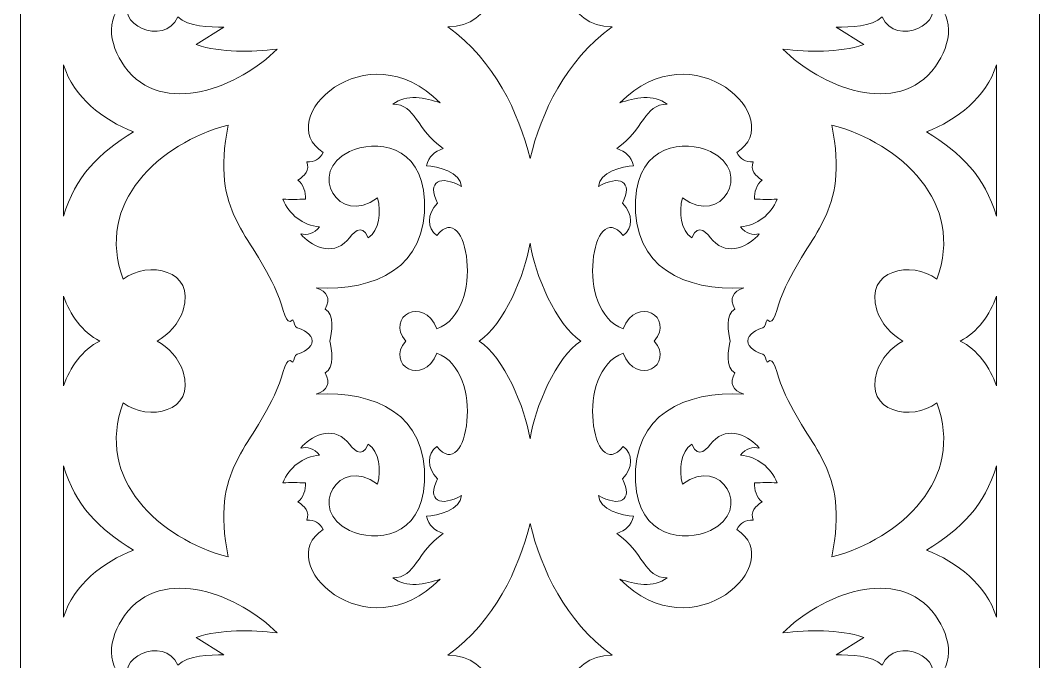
# Model space of a CAD drawing. Header units: millimetres. Extents: x -93.1 to -63.1, y -75.5 to -5.5.
# Drawn here: x -93.09 to -63.09, y -49.91 to -31.03 of the extents above; entities that cross this region are included whole.
import ezdxf

# ---------------------------------------------------------------- set-up
doc = ezdxf.new("R2010")
doc.units = ezdxf.units.MM
doc.header["$MEASUREMENT"] = 0
doc.layers.add('Layer 1', color=7, linetype='Continuous')

msp = doc.modelspace()

# ---------------------------------------------------------------- linework, layer by layer
at = {"layer": 'Layer 1', "color": 250, "lineweight": 9}
for points, knots in [([(-93.086, -5.4658), (-93.086, -5.4658), (-63.0861, -5.4658), (-63.0861, -5.4658), (-63.0861, -5.4658), (-63.0861, -5.4658), (-63.0861, -75.4658), (-63.0861, -75.4658), (-63.0861, -75.4658), (-63.0861, -75.4658), (-93.086, -75.4658), (-93.086, -75.4658), (-93.086, -75.4658), (-93.086, -75.4658), (-93.086, -5.4658), (-93.086, -5.4658)], [0, 0, 0, 0, 0.2, 0.2, 0.2, 0.2, 0.4, 0.4, 0.4, 0.4, 0.6, 0.6, 0.6, 0.6, 1, 1, 1, 1]), ([(-78.086, -35.0948), (-78.4311, -33.7159), (-79.1081, -32.2494), (-80.5019, -31.2134), (-80.5019, -31.2134), (-79.1444, -31.1976), (-78.8156, -29.6893), (-80.0495, -29.3704), (-80.0495, -29.3704), (-80.4995, -29.2541), (-80.9281, -29.6499), (-81.0249, -30.0756), (-81.0249, -30.0756), (-82.8251, -29.0239), (-80.3049, -25.633), (-79.5068, -24.7686), (-79.5068, -24.7686), (-79.4166, -25.2468), (-79.1895, -25.7148), (-78.6352, -25.7148), (-78.6352, -25.7148), (-78.6352, -23.9462), (-78.388, -24.4963), (-78.086, -23.6039), (-78.086, -23.6039), (-77.7841, -24.4963), (-77.5369, -23.9462), (-77.5369, -25.7148), (-77.5369, -25.7148), (-76.9826, -25.7148), (-76.7555, -25.2468), (-76.6653, -24.7686), (-76.6653, -24.7686), (-75.8672, -25.633), (-73.347, -29.0239), (-75.1472, -30.0756), (-75.1472, -30.0756), (-75.244, -29.6499), (-75.6726, -29.2541), (-76.1226, -29.3704), (-76.1226, -29.3704), (-77.3565, -29.6893), (-77.0277, -31.1976), (-75.6702, -31.2134), (-75.6702, -31.2134), (-77.064, -32.2494), (-77.741, -33.7159), (-78.086, -35.0948)], [0, 0, 0, 0, 0.0769231, 0.0769231, 0.0769231, 0.0769231, 0.1538462, 0.1538462, 0.1538462, 0.1538462, 0.2307692, 0.2307692, 0.2307692, 0.2307692, 0.3076923, 0.3076923, 0.3076923, 0.3076923, 0.3846154, 0.3846154, 0.3846154, 0.3846154, 0.4615385, 0.4615385, 0.4615385, 0.4615385, 0.5384615, 0.5384615, 0.5384615, 0.5384615, 0.6153846, 0.6153846, 0.6153846, 0.6153846, 0.6923077, 0.6923077, 0.6923077, 0.6923077, 0.7692308, 0.7692308, 0.7692308, 0.7692308, 0.8461538, 0.8461538, 0.8461538, 0.8461538, 1, 1, 1, 1]), ([(-88.4539, -30.9253), (-88.1402, -31.2196), (-87.5059, -31.2252), (-87.0948, -31.2253), (-87.0948, -31.2253), (-87.0948, -31.2253), (-87.9133, -31.7395), (-87.9133, -31.7395), (-87.9133, -31.7395), (-87.1488, -31.9859), (-86.3146, -31.9626), (-85.5268, -31.8697), (-85.5268, -31.8697), (-86.6037, -32.969), (-88.912, -33.9194), (-90.0194, -32.3846), (-90.0194, -32.3846), (-90.4969, -31.7229), (-90.6396, -30.8025), (-89.8155, -30.3611), (-89.8155, -30.3611), (-90.4052, -31.1301), (-88.8472, -31.8162), (-88.4539, -30.9253)], [0, 0, 0, 0, 0.1428571, 0.1428571, 0.1428571, 0.1428571, 0.2857143, 0.2857143, 0.2857143, 0.2857143, 0.4285714, 0.4285714, 0.4285714, 0.4285714, 0.5714286, 0.5714286, 0.5714286, 0.5714286, 0.7142857, 0.7142857, 0.7142857, 0.7142857, 1, 1, 1, 1]), ([(-67.7181, -30.9253), (-68.0319, -31.2196), (-68.6662, -31.2252), (-69.0773, -31.2253), (-69.0773, -31.2253), (-69.0773, -31.2253), (-68.2587, -31.7395), (-68.2587, -31.7395), (-68.2587, -31.7395), (-69.0233, -31.9859), (-69.8575, -31.9626), (-70.6453, -31.8697), (-70.6453, -31.8697), (-69.5684, -32.969), (-67.2601, -33.9194), (-66.1527, -32.3846), (-66.1527, -32.3846), (-65.6751, -31.7229), (-65.5325, -30.8025), (-66.3566, -30.3611), (-66.3566, -30.3611), (-65.7669, -31.1301), (-67.3249, -31.8162), (-67.7181, -30.9253)], [0, 0, 0, 0, 0.1428571, 0.1428571, 0.1428571, 0.1428571, 0.2857143, 0.2857143, 0.2857143, 0.2857143, 0.4285714, 0.4285714, 0.4285714, 0.4285714, 0.5714286, 0.5714286, 0.5714286, 0.5714286, 0.7142857, 0.7142857, 0.7142857, 0.7142857, 1, 1, 1, 1]), ([(-83.9745, -40.4659), (-83.9204, -40.6799), (-83.8301, -41.2801), (-84.119, -41.4007), (-84.119, -41.4007), (-83.9483, -41.7339), (-84.0491, -41.9076), (-84.3785, -42.0337), (-84.3785, -42.0337), (-82.6478, -41.9322), (-81.1016, -42.6221), (-81.194, -44.6075), (-81.194, -44.6075), (-81.2719, -46.2815), (-82.6403, -46.393), (-83.4029, -46.0411), (-83.4029, -46.0411), (-84.6546, -45.4635), (-83.7259, -43.8118), (-82.575, -44.6787), (-82.575, -44.6787), (-82.457, -44.232), (-82.5238, -43.7422), (-82.8452, -43.5012), (-82.8452, -43.5012), (-83.0475, -43.9897), (-83.3006, -43.6195), (-83.4688, -43.4292), (-83.4688, -43.4292), (-83.9069, -42.9331), (-84.565, -43.2822), (-84.8358, -43.6189), (-84.8358, -43.6189), (-84.6378, -43.5794), (-84.4439, -43.6162), (-84.2828, -43.8239), (-84.2828, -43.8239), (-84.7653, -43.877), (-85.1867, -44.1842), (-85.3592, -44.6418), (-85.3592, -44.6418), (-85.1359, -44.6298), (-84.9146, -44.6364), (-84.6911, -44.6424), (-84.6911, -44.6424), (-84.6911, -44.8518), (-84.7453, -45.0667), (-84.9183, -45.2059), (-84.9183, -45.2059), (-84.7181, -45.3236), (-84.5575, -45.498), (-84.6571, -45.7409), (-84.6571, -45.7409), (-84.4216, -45.739), (-84.2824, -45.8095), (-84.1717, -46.0183), (-84.1717, -46.0183), (-85.7068, -46.9905), (-82.8904, -49.6767), (-80.7308, -47.4743), (-80.7308, -47.4743), (-81.16, -47.6364), (-81.7311, -47.7415), (-82.1228, -47.4391), (-82.1228, -47.4391), (-81.4335, -47.4391), (-81.4414, -46.6693), (-80.6395, -46.1362), (-80.6395, -46.1362), (-80.907, -46.0319), (-81.0603, -45.916), (-81.1359, -45.6241), (-81.1359, -45.6241), (-80.8179, -45.6241), (-80.1159, -45.4266), (-80.1022, -45.0132), (-80.1022, -45.0132), (-80.7099, -45.3641), (-81.1415, -45.1767), (-80.8042, -44.5232), (-80.8042, -44.5232), (-81.1347, -44.2091), (-81.1183, -43.7794), (-80.8262, -43.571), (-80.8262, -43.571), (-79.9265, -44.7222), (-79.366, -41.3427), (-80.8295, -40.8282), (-80.8295, -40.8282), (-81.2153, -41.819), (-82.3548, -41.1754), (-81.7415, -40.4659), (-81.7415, -40.4659), (-82.3548, -39.7563), (-81.2153, -39.1126), (-80.8295, -40.1034), (-80.8295, -40.1034), (-79.366, -39.5889), (-79.9265, -36.2094), (-80.8262, -37.3606), (-80.8262, -37.3606), (-81.1183, -37.1521), (-81.1347, -36.7225), (-80.8042, -36.4085), (-80.8042, -36.4085), (-81.1415, -35.7549), (-80.7099, -35.5675), (-80.1022, -35.9185), (-80.1022, -35.9185), (-80.1159, -35.5051), (-80.8179, -35.3075), (-81.1359, -35.3075), (-81.1359, -35.3075), (-81.0603, -35.0156), (-80.907, -34.8998), (-80.6395, -34.7955), (-80.6395, -34.7955), (-81.4414, -34.2624), (-81.4335, -33.4924), (-82.1228, -33.4924), (-82.1228, -33.4924), (-81.7311, -33.1901), (-81.16, -33.2953), (-80.7308, -33.4574), (-80.7308, -33.4574), (-82.8904, -31.2549), (-85.7068, -33.9411), (-84.1717, -34.9134), (-84.1717, -34.9134), (-84.2824, -35.122), (-84.4216, -35.1927), (-84.6571, -35.1908), (-84.6571, -35.1908), (-84.5575, -35.4336), (-84.7181, -35.608), (-84.9183, -35.7258), (-84.9183, -35.7258), (-84.7453, -35.8649), (-84.6911, -36.0798), (-84.6911, -36.2892), (-84.6911, -36.2892), (-84.9146, -36.2953), (-85.1359, -36.3018), (-85.3592, -36.2898), (-85.3592, -36.2898), (-85.1867, -36.7474), (-84.7653, -37.0546), (-84.2828, -37.1077), (-84.2828, -37.1077), (-84.4439, -37.3155), (-84.6378, -37.3523), (-84.8358, -37.3127), (-84.8358, -37.3127), (-84.565, -37.6495), (-83.9069, -37.9986), (-83.4688, -37.5025), (-83.4688, -37.5025), (-83.3006, -37.3121), (-83.0475, -36.9419), (-82.8452, -37.4304), (-82.8452, -37.4304), (-82.5238, -37.1895), (-82.457, -36.6996), (-82.575, -36.2529), (-82.575, -36.2529), (-83.7259, -37.1198), (-84.6546, -35.4682), (-83.4029, -34.8906), (-83.4029, -34.8906), (-82.6403, -34.5386), (-81.2719, -34.6501), (-81.194, -36.3241), (-81.194, -36.3241), (-81.1016, -38.3095), (-82.6478, -38.9995), (-84.3785, -38.8979), (-84.3785, -38.8979), (-84.0491, -39.024), (-83.9483, -39.1978), (-84.119, -39.5308), (-84.119, -39.5308), (-83.8301, -39.6515), (-83.9204, -40.2518), (-83.9745, -40.4659)], [0, 0, 0, 0, 0.0212766, 0.0212766, 0.0212766, 0.0212766, 0.0425532, 0.0425532, 0.0425532, 0.0425532, 0.0638298, 0.0638298, 0.0638298, 0.0638298, 0.0851064, 0.0851064, 0.0851064, 0.0851064, 0.106383, 0.106383, 0.106383, 0.106383, 0.1276596, 0.1276596, 0.1276596, 0.1276596, 0.1489362, 0.1489362, 0.1489362, 0.1489362, 0.1702128, 0.1702128, 0.1702128, 0.1702128, 0.1914894, 0.1914894, 0.1914894, 0.1914894, 0.212766, 0.212766, 0.212766, 0.212766, 0.2340426, 0.2340426, 0.2340426, 0.2340426, 0.2553191, 0.2553191, 0.2553191, 0.2553191, 0.2765957, 0.2765957, 0.2765957, 0.2765957, 0.2978723, 0.2978723, 0.2978723, 0.2978723, 0.3191489, 0.3191489, 0.3191489, 0.3191489, 0.3404255, 0.3404255, 0.3404255, 0.3404255, 0.3617021, 0.3617021, 0.3617021, 0.3617021, 0.3829787, 0.3829787, 0.3829787, 0.3829787, 0.4042553, 0.4042553, 0.4042553, 0.4042553, 0.4255319, 0.4255319, 0.4255319, 0.4255319, 0.4468085, 0.4468085, 0.4468085, 0.4468085, 0.4680851, 0.4680851, 0.4680851, 0.4680851, 0.4893617, 0.4893617, 0.4893617, 0.4893617, 0.5106383, 0.5106383, 0.5106383, 0.5106383, 0.5319149, 0.5319149, 0.5319149, 0.5319149, 0.5531915, 0.5531915, 0.5531915, 0.5531915, 0.5744681, 0.5744681, 0.5744681, 0.5744681, 0.5957447, 0.5957447, 0.5957447, 0.5957447, 0.6170213, 0.6170213, 0.6170213, 0.6170213, 0.6382979, 0.6382979, 0.6382979, 0.6382979, 0.6595745, 0.6595745, 0.6595745, 0.6595745, 0.6808511, 0.6808511, 0.6808511, 0.6808511, 0.7021277, 0.7021277, 0.7021277, 0.7021277, 0.7234043, 0.7234043, 0.7234043, 0.7234043, 0.7446809, 0.7446809, 0.7446809, 0.7446809, 0.7659574, 0.7659574, 0.7659574, 0.7659574, 0.787234, 0.787234, 0.787234, 0.787234, 0.8085106, 0.8085106, 0.8085106, 0.8085106, 0.8297872, 0.8297872, 0.8297872, 0.8297872, 0.8510638, 0.8510638, 0.8510638, 0.8510638, 0.8723404, 0.8723404, 0.8723404, 0.8723404, 0.893617, 0.893617, 0.893617, 0.893617, 0.9148936, 0.9148936, 0.9148936, 0.9148936, 0.9361702, 0.9361702, 0.9361702, 0.9361702, 0.9574468, 0.9574468, 0.9574468, 0.9574468, 1, 1, 1, 1]), ([(-74.4306, -40.4659), (-73.8173, -41.1754), (-74.9568, -41.819), (-75.3426, -40.8282), (-75.3426, -40.8282), (-76.8061, -41.3427), (-76.2456, -44.7222), (-75.3459, -43.571), (-75.3459, -43.571), (-75.0538, -43.7794), (-75.0374, -44.2091), (-75.3679, -44.5232), (-75.3679, -44.5232), (-75.0306, -45.1767), (-75.4622, -45.3641), (-76.0699, -45.0132), (-76.0699, -45.0132), (-76.0562, -45.4266), (-75.3542, -45.6241), (-75.0362, -45.6241), (-75.0362, -45.6241), (-75.1118, -45.916), (-75.2651, -46.0319), (-75.5326, -46.1362), (-75.5326, -46.1362), (-74.7307, -46.6693), (-74.7386, -47.4391), (-74.0493, -47.4391), (-74.0493, -47.4391), (-74.441, -47.7415), (-75.0121, -47.6364), (-75.4413, -47.4743), (-75.4413, -47.4743), (-73.2817, -49.6767), (-70.4653, -46.9905), (-72.0004, -46.0183), (-72.0004, -46.0183), (-71.8897, -45.8095), (-71.7505, -45.739), (-71.515, -45.7409), (-71.515, -45.7409), (-71.6146, -45.498), (-71.454, -45.3236), (-71.2538, -45.2059), (-71.2538, -45.2059), (-71.4268, -45.0667), (-71.481, -44.8518), (-71.481, -44.6424), (-71.481, -44.6424), (-71.2575, -44.6364), (-71.0362, -44.6298), (-70.8129, -44.6418), (-70.8129, -44.6418), (-70.9854, -44.1842), (-71.4068, -43.877), (-71.8893, -43.8239), (-71.8893, -43.8239), (-71.7282, -43.6162), (-71.5343, -43.5794), (-71.3363, -43.6189), (-71.3363, -43.6189), (-71.6071, -43.2822), (-72.2652, -42.9331), (-72.7033, -43.4292), (-72.7033, -43.4292), (-72.8715, -43.6195), (-73.1246, -43.9897), (-73.3269, -43.5012), (-73.3269, -43.5012), (-73.6483, -43.7422), (-73.7151, -44.232), (-73.5971, -44.6787), (-73.5971, -44.6787), (-72.4462, -43.8118), (-71.5175, -45.4635), (-72.7692, -46.0411), (-72.7692, -46.0411), (-73.5318, -46.393), (-74.9002, -46.2815), (-74.9781, -44.6075), (-74.9781, -44.6075), (-75.0705, -42.6221), (-73.5243, -41.9322), (-71.7936, -42.0337), (-71.7936, -42.0337), (-72.123, -41.9076), (-72.2238, -41.7339), (-72.0531, -41.4007), (-72.0531, -41.4007), (-72.342, -41.2801), (-72.2517, -40.6799), (-72.1976, -40.4659), (-72.1976, -40.4659), (-72.2517, -40.2518), (-72.342, -39.6515), (-72.0531, -39.5308), (-72.0531, -39.5308), (-72.2238, -39.1978), (-72.123, -39.024), (-71.7936, -38.8979), (-71.7936, -38.8979), (-73.5243, -38.9995), (-75.0705, -38.3095), (-74.9781, -36.3241), (-74.9781, -36.3241), (-74.9002, -34.6501), (-73.5318, -34.5386), (-72.7692, -34.8906), (-72.7692, -34.8906), (-71.5175, -35.4682), (-72.4462, -37.1198), (-73.5971, -36.2529), (-73.5971, -36.2529), (-73.7151, -36.6996), (-73.6483, -37.1895), (-73.3269, -37.4304), (-73.3269, -37.4304), (-73.1246, -36.9419), (-72.8715, -37.3121), (-72.7033, -37.5025), (-72.7033, -37.5025), (-72.2652, -37.9986), (-71.6071, -37.6495), (-71.3363, -37.3127), (-71.3363, -37.3127), (-71.5343, -37.3523), (-71.7282, -37.3155), (-71.8893, -37.1077), (-71.8893, -37.1077), (-71.4068, -37.0546), (-70.9854, -36.7474), (-70.8129, -36.2898), (-70.8129, -36.2898), (-71.0362, -36.3018), (-71.2575, -36.2953), (-71.481, -36.2892), (-71.481, -36.2892), (-71.481, -36.0798), (-71.4268, -35.8649), (-71.2538, -35.7258), (-71.2538, -35.7258), (-71.454, -35.608), (-71.6146, -35.4336), (-71.515, -35.1908), (-71.515, -35.1908), (-71.7505, -35.1927), (-71.8897, -35.122), (-72.0004, -34.9134), (-72.0004, -34.9134), (-70.4653, -33.9411), (-73.2817, -31.2549), (-75.4413, -33.4574), (-75.4413, -33.4574), (-75.0121, -33.2953), (-74.441, -33.1901), (-74.0493, -33.4924), (-74.0493, -33.4924), (-74.7386, -33.4924), (-74.7307, -34.2624), (-75.5326, -34.7955), (-75.5326, -34.7955), (-75.2651, -34.8998), (-75.1118, -35.0156), (-75.0362, -35.3075), (-75.0362, -35.3075), (-75.3542, -35.3075), (-76.0562, -35.5051), (-76.0699, -35.9185), (-76.0699, -35.9185), (-75.4622, -35.5675), (-75.0306, -35.7549), (-75.3679, -36.4085), (-75.3679, -36.4085), (-75.0374, -36.7225), (-75.0538, -37.1521), (-75.3459, -37.3606), (-75.3459, -37.3606), (-76.2456, -36.2094), (-76.8061, -39.5889), (-75.3426, -40.1034), (-75.3426, -40.1034), (-74.9568, -39.1126), (-73.8173, -39.7563), (-74.4306, -40.4659)], [0, 0, 0, 0, 0.0212766, 0.0212766, 0.0212766, 0.0212766, 0.0425532, 0.0425532, 0.0425532, 0.0425532, 0.0638298, 0.0638298, 0.0638298, 0.0638298, 0.0851064, 0.0851064, 0.0851064, 0.0851064, 0.106383, 0.106383, 0.106383, 0.106383, 0.1276596, 0.1276596, 0.1276596, 0.1276596, 0.1489362, 0.1489362, 0.1489362, 0.1489362, 0.1702128, 0.1702128, 0.1702128, 0.1702128, 0.1914894, 0.1914894, 0.1914894, 0.1914894, 0.212766, 0.212766, 0.212766, 0.212766, 0.2340426, 0.2340426, 0.2340426, 0.2340426, 0.2553191, 0.2553191, 0.2553191, 0.2553191, 0.2765957, 0.2765957, 0.2765957, 0.2765957, 0.2978723, 0.2978723, 0.2978723, 0.2978723, 0.3191489, 0.3191489, 0.3191489, 0.3191489, 0.3404255, 0.3404255, 0.3404255, 0.3404255, 0.3617021, 0.3617021, 0.3617021, 0.3617021, 0.3829787, 0.3829787, 0.3829787, 0.3829787, 0.4042553, 0.4042553, 0.4042553, 0.4042553, 0.4255319, 0.4255319, 0.4255319, 0.4255319, 0.4468085, 0.4468085, 0.4468085, 0.4468085, 0.4680851, 0.4680851, 0.4680851, 0.4680851, 0.4893617, 0.4893617, 0.4893617, 0.4893617, 0.5106383, 0.5106383, 0.5106383, 0.5106383, 0.5319149, 0.5319149, 0.5319149, 0.5319149, 0.5531915, 0.5531915, 0.5531915, 0.5531915, 0.5744681, 0.5744681, 0.5744681, 0.5744681, 0.5957447, 0.5957447, 0.5957447, 0.5957447, 0.6170213, 0.6170213, 0.6170213, 0.6170213, 0.6382979, 0.6382979, 0.6382979, 0.6382979, 0.6595745, 0.6595745, 0.6595745, 0.6595745, 0.6808511, 0.6808511, 0.6808511, 0.6808511, 0.7021277, 0.7021277, 0.7021277, 0.7021277, 0.7234043, 0.7234043, 0.7234043, 0.7234043, 0.7446809, 0.7446809, 0.7446809, 0.7446809, 0.7659574, 0.7659574, 0.7659574, 0.7659574, 0.787234, 0.787234, 0.787234, 0.787234, 0.8085106, 0.8085106, 0.8085106, 0.8085106, 0.8297872, 0.8297872, 0.8297872, 0.8297872, 0.8510638, 0.8510638, 0.8510638, 0.8510638, 0.8723404, 0.8723404, 0.8723404, 0.8723404, 0.893617, 0.893617, 0.893617, 0.893617, 0.9148936, 0.9148936, 0.9148936, 0.9148936, 0.9361702, 0.9361702, 0.9361702, 0.9361702, 0.9574468, 0.9574468, 0.9574468, 0.9574468, 1, 1, 1, 1]), ([(-89.754, -34.3096), (-90.7787, -34.9273), (-91.4732, -35.6294), (-91.8148, -36.7872), (-91.8148, -36.7872), (-91.8148, -36.7872), (-91.8148, -32.3372), (-91.8148, -32.3372), (-91.8148, -32.3372), (-91.5062, -33.3017), (-90.6673, -33.9502), (-89.754, -34.3096)], [0, 0, 0, 0, 0.25, 0.25, 0.25, 0.25, 0.5, 0.5, 0.5, 0.5, 1, 1, 1, 1]), ([(-66.4181, -34.3096), (-65.3934, -34.9273), (-64.6989, -35.6294), (-64.3573, -36.7872), (-64.3573, -36.7872), (-64.3573, -36.7872), (-64.3573, -32.3372), (-64.3573, -32.3372), (-64.3573, -32.3372), (-64.6659, -33.3017), (-65.5048, -33.9502), (-66.4181, -34.3096)], [0, 0, 0, 0, 0.25, 0.25, 0.25, 0.25, 0.5, 0.5, 0.5, 0.5, 1, 1, 1, 1]), ([(-89.0574, -40.4659), (-88.7416, -40.6331), (-88.413, -40.9921), (-88.293, -41.3775), (-88.293, -41.3775), (-87.922, -42.5687), (-89.3251, -42.8428), (-90.0636, -42.2871), (-90.0636, -42.2871), (-90.8907, -44.5294), (-89.0157, -46.2901), (-86.9675, -46.8225), (-86.9675, -46.8225), (-87.5011, -44.1858), (-86.302, -43.6821), (-85.5347, -41.8969), (-85.5347, -41.8969), (-85.3168, -41.39), (-85.2908, -40.8781), (-85.0673, -41.0927), (-85.0673, -41.0927), (-85.0272, -41.0273), (-85.0219, -40.8863), (-84.9368, -40.8575), (-84.9368, -40.8575), (-84.7746, -40.8026), (-84.4945, -40.6641), (-84.496, -40.4659), (-84.496, -40.4659), (-84.4945, -40.2675), (-84.7746, -40.1291), (-84.9368, -40.0741), (-84.9368, -40.0741), (-85.0219, -40.0453), (-85.0272, -39.9043), (-85.0673, -39.8389), (-85.0673, -39.8389), (-85.2908, -40.0536), (-85.3168, -39.5416), (-85.5347, -39.0347), (-85.5347, -39.0347), (-86.302, -37.2496), (-87.5011, -36.7459), (-86.9675, -34.1091), (-86.9675, -34.1091), (-89.0157, -34.6415), (-90.8907, -36.4023), (-90.0636, -38.6446), (-90.0636, -38.6446), (-89.3251, -38.0888), (-87.922, -38.3629), (-88.293, -39.5541), (-88.293, -39.5541), (-88.413, -39.9394), (-88.7416, -40.2985), (-89.0574, -40.4659)], [0, 0, 0, 0, 0.0666667, 0.0666667, 0.0666667, 0.0666667, 0.1333333, 0.1333333, 0.1333333, 0.1333333, 0.2, 0.2, 0.2, 0.2, 0.2666667, 0.2666667, 0.2666667, 0.2666667, 0.3333333, 0.3333333, 0.3333333, 0.3333333, 0.4, 0.4, 0.4, 0.4, 0.4666667, 0.4666667, 0.4666667, 0.4666667, 0.5333333, 0.5333333, 0.5333333, 0.5333333, 0.6, 0.6, 0.6, 0.6, 0.6666667, 0.6666667, 0.6666667, 0.6666667, 0.7333333, 0.7333333, 0.7333333, 0.7333333, 0.8, 0.8, 0.8, 0.8, 0.8666667, 0.8666667, 0.8666667, 0.8666667, 1, 1, 1, 1]), ([(-71.6761, -40.4659), (-71.6776, -40.6641), (-71.3975, -40.8026), (-71.2353, -40.8575), (-71.2353, -40.8575), (-71.1502, -40.8863), (-71.1449, -41.0273), (-71.1048, -41.0927), (-71.1048, -41.0927), (-70.8813, -40.8781), (-70.8553, -41.39), (-70.6374, -41.8969), (-70.6374, -41.8969), (-69.8701, -43.6821), (-68.6709, -44.1858), (-69.2046, -46.8225), (-69.2046, -46.8225), (-67.1564, -46.2901), (-65.2814, -44.5294), (-66.1085, -42.2871), (-66.1085, -42.2871), (-66.847, -42.8428), (-68.2501, -42.5687), (-67.8791, -41.3775), (-67.8791, -41.3775), (-67.7591, -40.9921), (-67.4305, -40.6331), (-67.1147, -40.4659), (-67.1147, -40.4659), (-67.4305, -40.2985), (-67.7591, -39.9394), (-67.8791, -39.5541), (-67.8791, -39.5541), (-68.2501, -38.3629), (-66.847, -38.0888), (-66.1085, -38.6446), (-66.1085, -38.6446), (-65.2814, -36.4023), (-67.1564, -34.6415), (-69.2046, -34.1091), (-69.2046, -34.1091), (-68.6709, -36.7459), (-69.8701, -37.2496), (-70.6374, -39.0347), (-70.6374, -39.0347), (-70.8553, -39.5416), (-70.8813, -40.0536), (-71.1048, -39.8389), (-71.1048, -39.8389), (-71.1449, -39.9043), (-71.1502, -40.0453), (-71.2353, -40.0741), (-71.2353, -40.0741), (-71.3975, -40.1291), (-71.6776, -40.2675), (-71.6761, -40.4659)], [0, 0, 0, 0, 0.0666667, 0.0666667, 0.0666667, 0.0666667, 0.1333333, 0.1333333, 0.1333333, 0.1333333, 0.2, 0.2, 0.2, 0.2, 0.2666667, 0.2666667, 0.2666667, 0.2666667, 0.3333333, 0.3333333, 0.3333333, 0.3333333, 0.4, 0.4, 0.4, 0.4, 0.4666667, 0.4666667, 0.4666667, 0.4666667, 0.5333333, 0.5333333, 0.5333333, 0.5333333, 0.6, 0.6, 0.6, 0.6, 0.6666667, 0.6666667, 0.6666667, 0.6666667, 0.7333333, 0.7333333, 0.7333333, 0.7333333, 0.8, 0.8, 0.8, 0.8, 0.8666667, 0.8666667, 0.8666667, 0.8666667, 1, 1, 1, 1]), ([(-79.5812, -40.4659), (-78.8566, -40.9335), (-78.227, -42.4356), (-78.086, -43.3437), (-78.086, -43.3437), (-77.9451, -42.4356), (-77.3155, -40.9335), (-76.5909, -40.4659), (-76.5909, -40.4659), (-77.3155, -39.9981), (-77.9451, -38.496), (-78.086, -37.5878), (-78.086, -37.5878), (-78.227, -38.496), (-78.8566, -39.9981), (-79.5812, -40.4659)], [0, 0, 0, 0, 0.2, 0.2, 0.2, 0.2, 0.4, 0.4, 0.4, 0.4, 0.6, 0.6, 0.6, 0.6, 1, 1, 1, 1]), ([(-91.8148, -41.7833), (-91.6231, -41.2524), (-91.2671, -40.7193), (-90.7457, -40.4659), (-90.7457, -40.4659), (-91.2671, -40.2123), (-91.6231, -39.6792), (-91.8148, -39.1483), (-91.8148, -39.1483), (-91.8148, -39.1483), (-91.8148, -41.7833), (-91.8148, -41.7833)], [0, 0, 0, 0, 0.25, 0.25, 0.25, 0.25, 0.5, 0.5, 0.5, 0.5, 1, 1, 1, 1]), ([(-65.4264, -40.4659), (-64.905, -40.7193), (-64.549, -41.2524), (-64.3573, -41.7833), (-64.3573, -41.7833), (-64.3573, -41.7833), (-64.3573, -39.1483), (-64.3573, -39.1483), (-64.3573, -39.1483), (-64.549, -39.6792), (-64.905, -40.2123), (-65.4264, -40.4659)], [0, 0, 0, 0, 0.25, 0.25, 0.25, 0.25, 0.5, 0.5, 0.5, 0.5, 1, 1, 1, 1]), ([(-89.754, -46.6221), (-90.7787, -46.0043), (-91.4732, -45.3022), (-91.8148, -44.1444), (-91.8148, -44.1444), (-91.8148, -44.1444), (-91.8148, -48.5944), (-91.8148, -48.5944), (-91.8148, -48.5944), (-91.5062, -47.6298), (-90.6673, -46.9814), (-89.754, -46.6221)], [0, 0, 0, 0, 0.25, 0.25, 0.25, 0.25, 0.5, 0.5, 0.5, 0.5, 1, 1, 1, 1]), ([(-66.4181, -46.6221), (-65.3934, -46.0043), (-64.6989, -45.3022), (-64.3573, -44.1444), (-64.3573, -44.1444), (-64.3573, -44.1444), (-64.3573, -48.5944), (-64.3573, -48.5944), (-64.3573, -48.5944), (-64.6659, -47.6298), (-65.5048, -46.9814), (-66.4181, -46.6221)], [0, 0, 0, 0, 0.25, 0.25, 0.25, 0.25, 0.5, 0.5, 0.5, 0.5, 1, 1, 1, 1]), ([(-78.086, -45.8368), (-78.4311, -47.2157), (-79.1081, -48.6823), (-80.5019, -49.7183), (-80.5019, -49.7183), (-79.1444, -49.734), (-78.8156, -51.2423), (-80.0495, -51.5612), (-80.0495, -51.5612), (-80.4995, -51.6775), (-80.9281, -51.2818), (-81.0249, -50.856), (-81.0249, -50.856), (-82.8251, -51.9078), (-80.3049, -55.2987), (-79.5068, -56.1631), (-79.5068, -56.1631), (-79.4166, -55.6848), (-79.1895, -55.2168), (-78.6352, -55.2168), (-78.6352, -55.2168), (-78.6352, -56.9854), (-78.388, -56.4354), (-78.086, -57.3277), (-78.086, -57.3277), (-77.7841, -56.4354), (-77.5369, -56.9854), (-77.5369, -55.2168), (-77.5369, -55.2168), (-76.9826, -55.2168), (-76.7555, -55.6848), (-76.6653, -56.1631), (-76.6653, -56.1631), (-75.8672, -55.2987), (-73.347, -51.9078), (-75.1472, -50.856), (-75.1472, -50.856), (-75.244, -51.2818), (-75.6726, -51.6775), (-76.1226, -51.5612), (-76.1226, -51.5612), (-77.3565, -51.2423), (-77.0277, -49.734), (-75.6702, -49.7183), (-75.6702, -49.7183), (-77.064, -48.6823), (-77.741, -47.2157), (-78.086, -45.8368)], [0, 0, 0, 0, 0.0769231, 0.0769231, 0.0769231, 0.0769231, 0.1538462, 0.1538462, 0.1538462, 0.1538462, 0.2307692, 0.2307692, 0.2307692, 0.2307692, 0.3076923, 0.3076923, 0.3076923, 0.3076923, 0.3846154, 0.3846154, 0.3846154, 0.3846154, 0.4615385, 0.4615385, 0.4615385, 0.4615385, 0.5384615, 0.5384615, 0.5384615, 0.5384615, 0.6153846, 0.6153846, 0.6153846, 0.6153846, 0.6923077, 0.6923077, 0.6923077, 0.6923077, 0.7692308, 0.7692308, 0.7692308, 0.7692308, 0.8461538, 0.8461538, 0.8461538, 0.8461538, 1, 1, 1, 1]), ([(-88.4539, -50.0062), (-88.1402, -49.712), (-87.5059, -49.7064), (-87.0948, -49.7063), (-87.0948, -49.7063), (-87.0948, -49.7063), (-87.9133, -49.1922), (-87.9133, -49.1922), (-87.9133, -49.1922), (-87.1488, -48.9458), (-86.3146, -48.969), (-85.5268, -49.0619), (-85.5268, -49.0619), (-86.6037, -47.9626), (-88.912, -47.0123), (-90.0194, -48.5469), (-90.0194, -48.5469), (-90.4969, -49.2088), (-90.6396, -50.1291), (-89.8155, -50.5705), (-89.8155, -50.5705), (-90.4052, -49.8016), (-88.8472, -49.1153), (-88.4539, -50.0062)], [0, 0, 0, 0, 0.1428571, 0.1428571, 0.1428571, 0.1428571, 0.2857143, 0.2857143, 0.2857143, 0.2857143, 0.4285714, 0.4285714, 0.4285714, 0.4285714, 0.5714286, 0.5714286, 0.5714286, 0.5714286, 0.7142857, 0.7142857, 0.7142857, 0.7142857, 1, 1, 1, 1]), ([(-67.7181, -50.0062), (-68.0319, -49.712), (-68.6662, -49.7064), (-69.0773, -49.7063), (-69.0773, -49.7063), (-69.0773, -49.7063), (-68.2587, -49.1922), (-68.2587, -49.1922), (-68.2587, -49.1922), (-69.0233, -48.9458), (-69.8575, -48.969), (-70.6453, -49.0619), (-70.6453, -49.0619), (-69.5684, -47.9626), (-67.2601, -47.0123), (-66.1527, -48.5469), (-66.1527, -48.5469), (-65.6751, -49.2088), (-65.5325, -50.1291), (-66.3566, -50.5705), (-66.3566, -50.5705), (-65.7669, -49.8016), (-67.3249, -49.1153), (-67.7181, -50.0062)], [0, 0, 0, 0, 0.1428571, 0.1428571, 0.1428571, 0.1428571, 0.2857143, 0.2857143, 0.2857143, 0.2857143, 0.4285714, 0.4285714, 0.4285714, 0.4285714, 0.5714286, 0.5714286, 0.5714286, 0.5714286, 0.7142857, 0.7142857, 0.7142857, 0.7142857, 1, 1, 1, 1])]:
    msp.add_open_spline(points, degree=3, knots=knots, dxfattribs=at)

doc.saveas('drawing.dxf')
